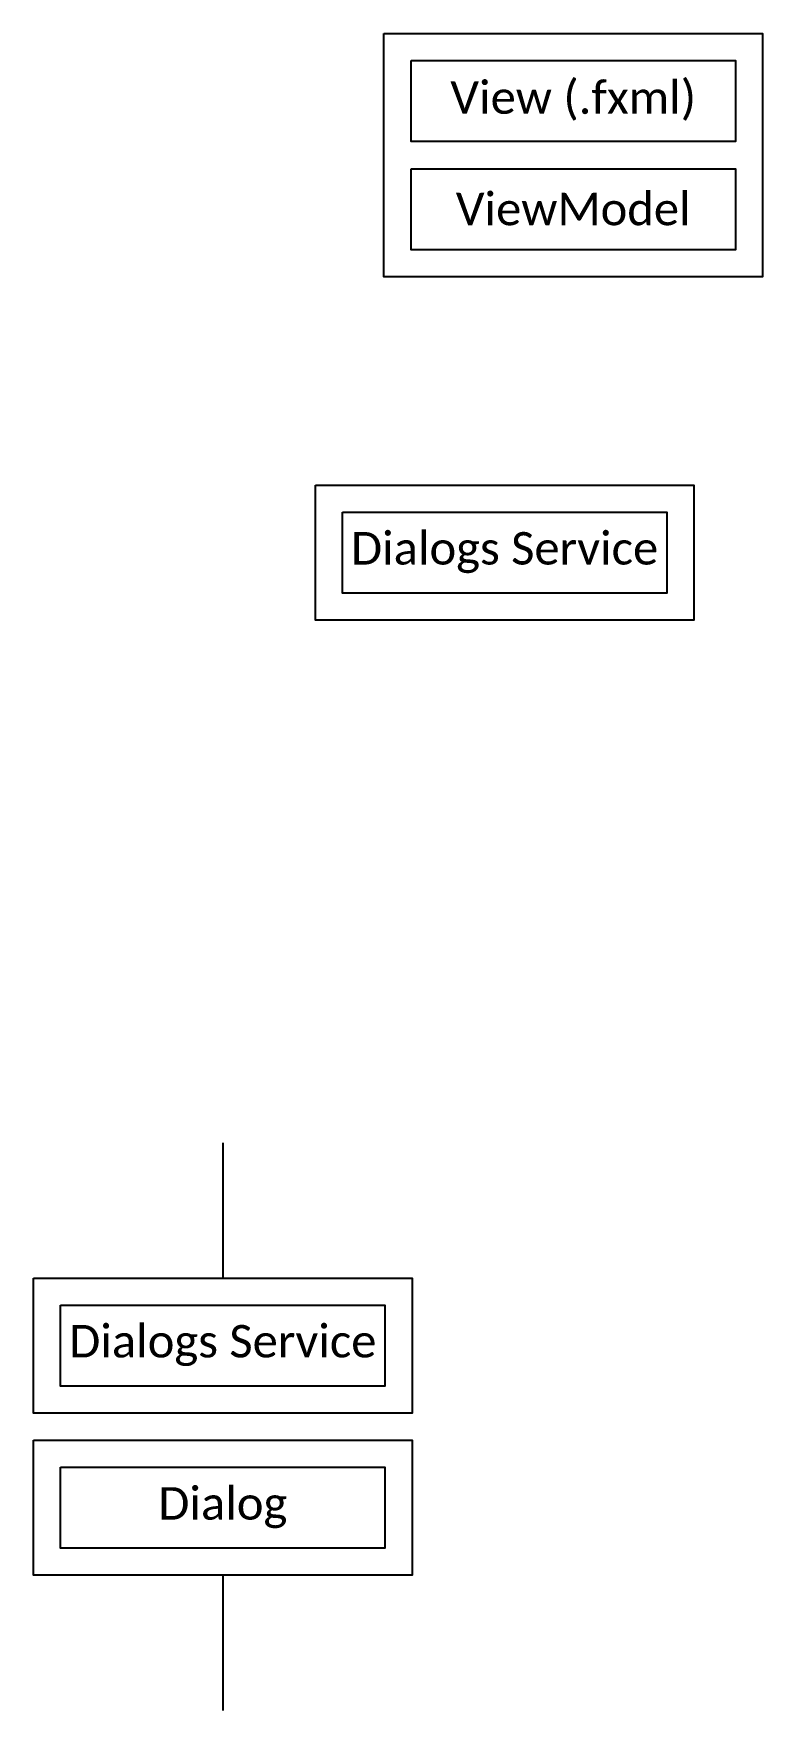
# Model space of a CAD drawing. Header units: millimetres. Extents: x -99 to 1579, y 757 to 1579.
# Drawn here: x -99 to 171, y 757 to 1377 of the extents above.
import ezdxf

# ---------------------------------------------------------------- set-up
doc = ezdxf.new("R2010")
doc.units = ezdxf.units.MM
doc.styles.add('Size 12', font='CALIBRI.TTF', dxfattribs={"height": 12})

msp = doc.modelspace()

# ---------------------------------------------------------------- linework, layer by layer
for p, q in [((-28.71, 966.8), (-28.71, 916.8)), ((-28.71, 806.8), (-28.71, 756.8))]:
    msp.add_line(p, q)
for points in [[(30.92, 1377.23), (170.92, 1377.23), (170.92, 1287.23), (30.92, 1287.23)], [(40.92, 1367.23), (160.92, 1367.23), (160.92, 1337.23), (40.92, 1337.23)], [(40.92, 1327.23), (160.92, 1327.23), (160.92, 1297.23), (40.92, 1297.23)], [(5.53, 1210.16), (145.53, 1210.16), (145.53, 1160.16), (5.53, 1160.16)], [(15.53, 1200.16), (135.53, 1200.16), (135.53, 1170.16), (15.53, 1170.16)], [(-98.71, 916.8), (41.29, 916.8), (41.29, 866.8), (-98.71, 866.8)], [(-88.71, 906.8), (31.29, 906.8), (31.29, 876.8), (-88.71, 876.8)], [(-98.71, 856.8), (41.29, 856.8), (41.29, 806.8), (-98.71, 806.8)], [(-88.71, 846.8), (31.29, 846.8), (31.29, 816.8), (-88.71, 816.8)]]:
    msp.add_lwpolyline(points, close=True)

# ---------------------------------------------------------------- texts
at = {"char_height": 12, "width": 120, "attachment_point": 5, "style": 'Size 12'}
for s, insert in [('View (.fxml)', (100.92, 1352.23)), ('ViewModel', (100.92, 1312.23)), ('Dialogs Service', (75.53, 1185.16)), ('Dialogs Service', (-28.71, 891.8)), ('Dialog', (-28.71, 831.8))]:
    msp.add_mtext(s, dxfattribs=dict(at, insert=insert))

doc.saveas('drawing.dxf')
